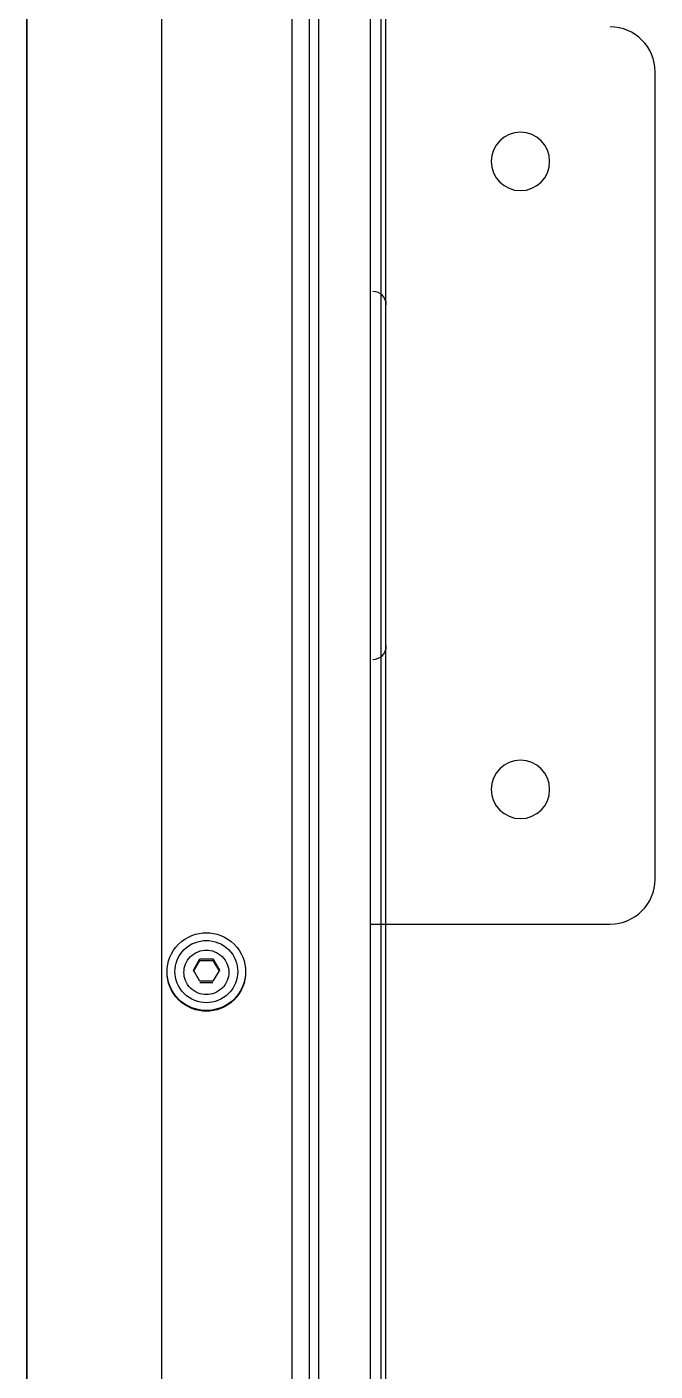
# Model space of a CAD drawing. Header units: millimetres. Extents: x 3109 to 13995, y 24552 to 39949.
# Drawn here: x 13136.1 to 13276.1, y 30900.9 to 31200.5 of the extents above; entities that cross this region are included whole.
import ezdxf

# ---------------------------------------------------------------- set-up
doc = ezdxf.new("R2010")
doc.units = ezdxf.units.MM
doc.header["$LTSCALE"] = 3
doc.layers.add('DomyÅ›lny', color=7, linetype='Continuous')

msp = doc.modelspace()

# ---------------------------------------------------------------- linework, layer by layer
at = {"layer": 'DomyÅ›lny'}
for p, q in [((13166.1, 31475.54), (13166.1, 28851.33)), ((13136.1, 31432.4), (13136.1, 28927.02)), ((13136.1, 28926.74), (13136.1, 31432.12)), ((13195.21, 28925.04), (13195.21, 31434.38)), ((13199.1, 28924.22), (13199.1, 31433.56)), ((13201.1, 31433.56), (13201.1, 28924.22)), ((13212.6, 31353.49), (13212.6, 29000.85)), ((13215.07, 29000.71), (13215.07, 31353.34)), ((13216.1, 29000.37), (13216.1, 31353)), ((13276.1, 31010.52), (13276.1, 31190.52)), ((13212.6, 31000.52), (13266.1, 31000.52)), ((13173.21, 30989.91), (13174.66, 30992.39)), ((13174.66, 30992.39), (13177.54, 30992.39)), ((13177.54, 30992.39), (13178.99, 30989.91)), ((13177.54, 30987.44), (13174.66, 30987.44))]:
    msp.add_line(p, q, dxfattribs=at)
for points in [[(13176.1, 30998.58, 0), (13176.88, 30998.54, 0), (13177.69, 30998.43, 0), (13178.51, 30998.24, 0), (13179.32, 30997.97, 0), (13180.12, 30997.61, 0), (13180.89, 30997.17, 0), (13181.61, 30996.64, 0), (13182.29, 30996.04, 0), (13182.89, 30995.38, 0), (13183.42, 30994.66, 0), (13183.87, 30993.89, 0), (13184.23, 30993.1, 0), (13184.51, 30992.3, 0), (13184.7, 30991.49, 0), (13184.81, 30990.69, 0), (13184.85, 30989.91, 0), (13184.81, 30989.14, 0), (13184.7, 30988.34, 0), (13184.51, 30987.53, 0), (13184.23, 30986.72, 0), (13183.87, 30985.93, 0), (13183.42, 30985.17, 0), (13182.89, 30984.45, 0), (13182.29, 30983.79, 0), (13181.61, 30983.19, 0), (13180.89, 30982.66, 0), (13180.12, 30982.22, 0), (13179.32, 30981.86, 0), (13178.51, 30981.58, 0), (13177.69, 30981.39, 0), (13176.88, 30981.28, 0), (13176.1, 30981.25, 0), (13175.31, 30981.28, 0), (13174.51, 30981.39, 0), (13173.69, 30981.58, 0), (13172.88, 30981.86, 0), (13172.08, 30982.22, 0), (13171.31, 30982.66, 0), (13170.58, 30983.19, 0), (13169.91, 30983.79, 0), (13169.31, 30984.45, 0), (13168.77, 30985.17, 0), (13168.33, 30985.93, 0), (13167.96, 30986.72, 0), (13167.69, 30987.53, 0), (13167.49, 30988.34, 0), (13167.38, 30989.14, 0), (13167.35, 30989.91, 0), (13167.38, 30990.69, 0), (13167.49, 30991.49, 0), (13167.69, 30992.3, 0), (13167.96, 30993.1, 0), (13168.33, 30993.89, 0), (13168.77, 30994.66, 0), (13169.31, 30995.38, 0), (13169.91, 30996.04, 0), (13170.58, 30996.64, 0), (13171.31, 30997.17, 0), (13172.08, 30997.61, 0), (13172.88, 30997.97, 0), (13173.69, 30998.24, 0), (13174.51, 30998.43, 0), (13175.31, 30998.54, 0)], [(13176.1, 30996.85, 0), (13176.73, 30996.82, 0), (13177.37, 30996.73, 0), (13178.02, 30996.58, 0), (13178.68, 30996.36, 0), (13179.31, 30996.07, 0), (13179.93, 30995.72, 0), (13180.51, 30995.3, 0), (13181.05, 30994.82, 0), (13181.53, 30994.28, 0), (13181.96, 30993.71, 0), (13182.32, 30993.1, 0), (13182.61, 30992.47, 0), (13182.83, 30991.82, 0), (13182.98, 30991.18, 0), (13183.07, 30990.54, 0), (13183.1, 30989.91, 0), (13183.07, 30989.29, 0), (13182.98, 30988.65, 0), (13182.83, 30988.01, 0), (13182.61, 30987.36, 0), (13182.32, 30986.73, 0), (13181.96, 30986.12, 0), (13181.53, 30985.55, 0), (13181.05, 30985.01, 0), (13180.51, 30984.53, 0), (13179.93, 30984.11, 0), (13179.31, 30983.76, 0), (13178.68, 30983.47, 0), (13178.02, 30983.25, 0), (13177.37, 30983.1, 0), (13176.73, 30983.01, 0), (13176.1, 30982.98, 0), (13175.47, 30983.01, 0), (13174.82, 30983.1, 0), (13174.17, 30983.25, 0), (13173.52, 30983.47, 0), (13172.88, 30983.76, 0), (13172.27, 30984.11, 0), (13171.69, 30984.53, 0), (13171.15, 30985.01, 0), (13170.66, 30985.55, 0), (13170.24, 30986.12, 0), (13169.88, 30986.73, 0), (13169.59, 30987.36, 0), (13169.37, 30988.01, 0), (13169.22, 30988.65, 0), (13169.13, 30989.29, 0), (13169.1, 30989.91, 0), (13169.13, 30990.54, 0), (13169.22, 30991.18, 0), (13169.37, 30991.82, 0), (13169.59, 30992.47, 0), (13169.88, 30993.1, 0), (13170.24, 30993.71, 0), (13170.66, 30994.28, 0), (13171.15, 30994.82, 0), (13171.69, 30995.3, 0), (13172.27, 30995.72, 0), (13172.88, 30996.07, 0), (13173.52, 30996.36, 0), (13174.17, 30996.58, 0), (13174.82, 30996.73, 0), (13175.47, 30996.82, 0)]]:
    msp.add_polyline3d(points, close=True, dxfattribs=at)
for points in [[(13176.1, 30984.8, 0), (13175.65, 30984.82, 0), (13175.19, 30984.88, 0), (13174.72, 30984.99, 0), (13174.26, 30985.14, 0), (13173.8, 30985.35, 0), (13173.36, 30985.6, 0), (13172.95, 30985.9, 0), (13172.56, 30986.25, 0), (13172.22, 30986.63, 0), (13171.91, 30987.04, 0), (13171.66, 30987.47, 0), (13171.45, 30987.92, 0), (13171.29, 30988.38, 0), (13171.18, 30988.85, 0), (13171.12, 30989.3, 0), (13171.1, 30989.75, 0), (13171.12, 30990.19, 0), (13171.18, 30990.65, 0), (13171.29, 30991.11, 0), (13171.45, 30991.57, 0), (13171.66, 30992.02, 0), (13171.91, 30992.46, 0), (13172.22, 30992.87, 0), (13172.56, 30993.25, 0), (13172.95, 30993.59, 0), (13173.36, 30993.89, 0), (13173.8, 30994.15, 0), (13174.26, 30994.35, 0), (13174.72, 30994.51, 0), (13175.19, 30994.62, 0), (13175.65, 30994.68, 0), (13176.1, 30994.7, 0)], [(13176.1, 30994.7, 0), (13176.55, 30994.68, 0), (13177.01, 30994.62, 0), (13177.47, 30994.51, 0), (13177.94, 30994.35, 0), (13178.39, 30994.15, 0), (13178.83, 30993.89, 0), (13179.25, 30993.59, 0), (13179.63, 30993.25, 0), (13179.98, 30992.87, 0), (13180.28, 30992.46, 0), (13180.54, 30992.02, 0), (13180.75, 30991.57, 0), (13180.91, 30991.11, 0), (13181.02, 30990.65, 0), (13181.08, 30990.19, 0), (13181.1, 30989.75, 0), (13181.08, 30989.3, 0), (13181.02, 30988.85, 0), (13180.91, 30988.38, 0), (13180.75, 30987.92, 0), (13180.54, 30987.47, 0), (13180.28, 30987.04, 0), (13179.98, 30986.63, 0), (13179.63, 30986.25, 0), (13179.25, 30985.9, 0), (13178.83, 30985.6, 0), (13178.39, 30985.35, 0), (13177.94, 30985.14, 0), (13177.47, 30984.99, 0), (13177.01, 30984.88, 0), (13176.55, 30984.82, 0), (13176.1, 30984.8, 0)], [(13173.21, 30990.27, 0), (13174.66, 30992.75, 0)], [(13174.66, 30992.75, 0), (13177.54, 30992.75, 0)], [(13177.54, 30992.75, 0), (13178.99, 30990.27, 0)], [(13184.85, 30989.75, 0), (13184.81, 30988.97, 0), (13184.7, 30988.17, 0), (13184.51, 30987.36, 0), (13184.23, 30986.56, 0), (13183.87, 30985.77, 0), (13183.42, 30985.01, 0), (13182.89, 30984.29, 0), (13182.29, 30983.62, 0), (13181.61, 30983.02, 0), (13180.89, 30982.49, 0), (13180.12, 30982.05, 0), (13179.32, 30981.69, 0), (13178.51, 30981.42, 0), (13177.69, 30981.23, 0), (13176.88, 30981.12, 0), (13176.1, 30981.08, 0), (13175.31, 30981.12, 0), (13174.51, 30981.23, 0), (13173.69, 30981.42, 0), (13172.88, 30981.69, 0), (13172.08, 30982.05, 0), (13171.31, 30982.49, 0), (13170.58, 30983.02, 0), (13169.91, 30983.62, 0), (13169.31, 30984.29, 0), (13168.77, 30985.01, 0), (13168.33, 30985.77, 0), (13167.96, 30986.56, 0), (13167.69, 30987.36, 0), (13167.49, 30988.17, 0), (13167.38, 30988.97, 0), (13167.35, 30989.75, 0)], [(13174.66, 30987.79, 0), (13173.21, 30990.27, 0)], [(13178.99, 30990.27, 0), (13177.54, 30987.79, 0)], [(13177.54, 30987.79, 0), (13174.66, 30987.79, 0)]]:
    msp.add_polyline3d(points, dxfattribs=at)
for centre, radius, start, end in [((13266.1, 31190.52), 10, 0, 90), ((13246.1, 31170.52), 6.5, 0, 180), ((13246.1, 31170.52), 6.5, 180, 0), ((13213.2, 31138.52), 3, 0, 90), ((13213.2, 31062.52), 3, 270, 0), ((13246.1, 31030.52), 6.5, 0, 180), ((13246.1, 31030.52), 6.5, 180, 0), ((13266.1, 31010.52), 10, 270, 0)]:
    msp.add_arc(centre, radius, start, end, dxfattribs=at)

doc.saveas('drawing.dxf')
